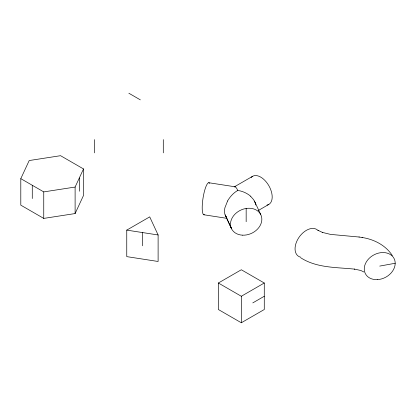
<?xml version="1.0" encoding="UTF-8"?>
<svg xmlns="http://www.w3.org/2000/svg" width="416" height="416" viewBox="0 0 416 416"><rect width="100%" height="100%" fill="white"/><g stroke="black" fill="none" stroke-linecap="round" stroke-linejoin="round"><path stroke-width="0.62" d="M20.8 178.651L29.203 160.545L60.559 155.693L83.512 168.948L83.512 195.452L75.109 213.559L43.753 218.405L20.8 205.156L20.8 178.651L43.753 191.901L75.109 187.049L83.512 168.948M227.542 201.074L224.931 207.693A14.175 8.185 -60 0 0 224.931 214.349L231.587 228.852L225.113 214.874M126.755 230.121L149.713 216.871L158.111 234.972L158.111 261.477L126.755 256.625L126.755 230.121L158.111 234.972M234.333 186.852L252.6 176.306M258.315 210.491L268.83 204.417M218.364 283.01L241.322 269.76L264.274 283.01L264.274 309.514L241.322 322.769L218.364 309.514L218.364 283.01L241.322 296.265L264.274 283.01M252.798 302.89L264.274 296.265M379.73 266.094L395.2 263.26M359.294 237.047L330.528 234.4L322.291 232.383L322.634 232.518L318.058 230.334M362.024 237.479C373.937 239.268 385.694 245.227 392.324 255.575M208.702 182.718L235.092 186.794M203.757 214.755L226.902 218.338M358.972 236.995L362.424 237.541M128.861 93.231L140.338 99.856M300.888 257.873C316.924 268.143 336.596 267.223 354.786 269.147L354.468 269.1L360.823 270.494L363.922 272.012M250.562 196.222L253.661 199.737L255.289 202.998M226.439 217.038L225.56 215.831M254.426 201.016L260.738 214.583M246.163 208.468L246.163 221.718M241.322 296.265L241.322 322.769M163.29 139.62L163.29 152.87M142.433 232.549L142.433 245.799M94.432 139.62L94.432 152.87M79.31 178.001L79.31 191.251M75.109 187.049L75.109 213.559M43.753 191.901L43.753 218.405M32.276 185.276L32.276 198.531M204.474 214.692A16.229 3.432 -81.2 0 1 203.148 197.418A16.229 3.432 -81.2 0 1 209.664 183.383M251.108 177.564A16.229 9.37 60 0 1 268.83 185.676A16.229 9.37 60 0 1 266.994 205.078M234.156 186.878A20.067 4.243 81.2 0 1 237.76 190.455A20.238 15.959 24.9 0 1 250.609 196.186M227.484 201.037A20.067 11.586 -60 0 1 237.76 190.46M255.289 202.998A14.175 11.18 24.9 0 1 255.772 205.036M300.773 257.223A16.229 10.312 -54.4 0 1 298.756 237.702A16.229 10.312 -54.4 0 1 318.256 230.729M242.362 235.165A16.229 12.802 -24.9 0 0 261.238 215.738A16.229 12.802 -24.9 0 0 234.889 214.25A16.229 12.802 -24.9 0 0 242.362 235.165M377.468 279.62A16.229 12.631 -28.8 0 0 394.113 258.58A16.229 12.631 -28.8 0 0 367.604 260.083A16.229 12.631 -28.8 0 0 377.468 279.62"/></g></svg>
